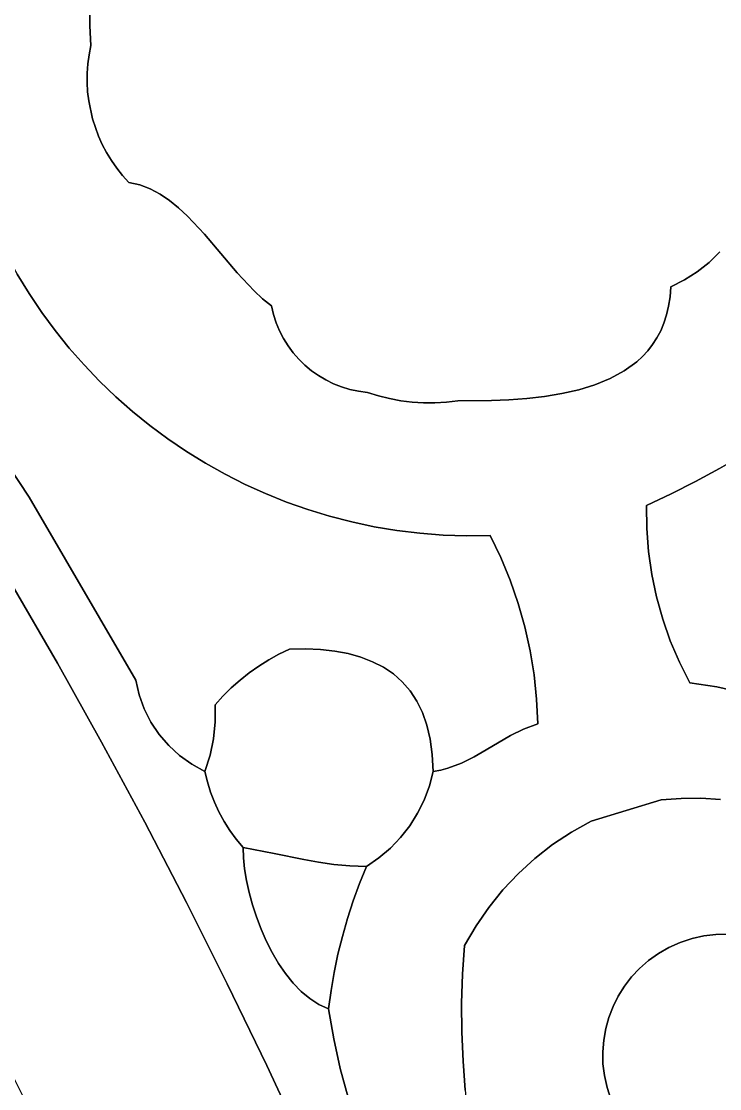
# Model space of a CAD drawing. Header units: inches. Extents: x 37.5 to 70.3, y 17.4 to 61.6.
# Drawn here: x 42.039 to 44.426, y 43.958 to 47.608 of the extents above; entities that cross this region are included whole.
import ezdxf

# ---------------------------------------------------------------- set-up
doc = ezdxf.new("R2010")
doc.units = ezdxf.units.IN
doc.layers.add('SURFACES_FOR_SKETCHUP', color=7, linetype='Continuous')

msp = doc.modelspace()

# ---------------------------------------------------------------- linework, layer by layer
at = {"layer": 'SURFACES_FOR_SKETCHUP'}
for points, invisible_edges in [([(43.5146, 48.7953), (42.8645, 48.6008), (42.6646, 46.8798)], 11), ([(43.5912, 48.793), (43.5146, 48.7953), (42.6646, 46.8798)], 10), ([(43.6675, 48.7869), (43.5912, 48.793), (42.6646, 46.8798)], 10), ([(43.6675, 48.7869), (42.6646, 46.8798), (43.7432, 48.7771)], 3), ([(44.2585, 46.6999), (43.7432, 48.7771), (42.6646, 46.8798)], 11), ([(43.8182, 48.7636), (43.7432, 48.7771), (44.5373, 46.993)], 10), ([(44.2585, 46.6999), (44.5373, 46.993), (43.7432, 48.7771)], 11), ([(43.8925, 48.7464), (43.8182, 48.7636), (44.5373, 46.993)], 10), ([(43.9658, 48.7256), (43.8925, 48.7464), (44.5373, 46.993)], 10), ([(44.0381, 48.7012), (43.9658, 48.7256), (44.5373, 46.993)], 10), ([(44.0381, 48.7012), (44.5373, 46.993), (44.1091, 48.6733)], 3), ([(44.1091, 48.6733), (44.5373, 46.993), (44.1788, 48.6419)], 3), ([(44.1788, 48.6419), (44.5373, 46.993), (44.2471, 48.6069)], 3), ([(42.8645, 48.6008), (42.7876, 48.5446), (42.6646, 46.8798)], 10), ([(44.6179, 48.269), (44.2471, 48.6069), (44.5373, 46.993)], 11), ([(42.7876, 48.5446), (42.714, 48.4845), (42.6646, 46.8798)], 10), ([(42.714, 48.4845), (42.6439, 48.4205), (42.6066, 46.9417)], 10), ([(42.6066, 46.9417), (42.6646, 46.8798), (42.714, 48.4845)], 10), ([(42.6439, 48.4205), (42.5774, 48.353), (42.6066, 46.9417)], 10), ([(42.5774, 48.353), (42.5147, 48.2819), (42.6066, 46.9417)], 10), ([(42.5147, 48.2819), (42.4558, 48.2075), (42.5764, 46.9697)], 10), ([(42.5764, 46.9697), (42.6066, 46.9417), (42.5147, 48.2819)], 10), ([(42.4558, 48.2075), (42.2845, 47.7914), (42.5764, 46.9697)], 11), ([(41.8244, 47.2582), (42.2732, 47.6587), (41.8541, 48.0813)], 3), ([(42.277, 47.7252), (42.5764, 46.9697), (42.2845, 47.7914)], 3), ([(42.2732, 47.6587), (42.5764, 46.9697), (42.277, 47.7252)], 3), ([(42.2732, 47.6587), (41.8244, 47.2582), (42.273, 47.592)], 3), ([(42.273, 47.592), (42.5764, 46.9697), (42.2732, 47.6587)], 3), ([(42.273, 47.592), (41.8244, 47.2582), (42.2702, 47.4936)], 11), ([(42.2702, 47.4936), (42.2765, 47.5252), (42.273, 47.592)], 8), ([(42.2765, 47.5252), (42.5764, 46.9697), (42.273, 47.592)], 3), ([(42.2765, 47.5252), (42.2702, 47.4936), (42.5128, 47.0169)], 10), ([(42.5452, 46.9949), (42.2765, 47.5252), (42.5128, 47.0169)], 3), ([(42.5452, 46.9949), (42.5764, 46.9697), (42.2765, 47.5252)], 10), ([(42.2702, 47.4936), (41.8244, 47.2582), (42.266, 47.462)], 3), ([(42.2702, 47.4936), (42.266, 47.462), (42.5128, 47.0169)], 10), ([(42.266, 47.462), (41.8244, 47.2582), (42.2638, 47.4303)], 3), ([(42.266, 47.462), (42.2638, 47.4303), (42.5128, 47.0169)], 10), ([(42.2638, 47.4303), (41.8244, 47.2582), (42.2635, 47.3987)], 3), ([(42.2635, 47.3987), (42.479, 47.035), (42.2638, 47.4303)], 3), ([(42.479, 47.035), (42.5128, 47.0169), (42.2638, 47.4303)], 10), ([(42.2635, 47.3987), (41.8244, 47.2582), (42.2652, 47.3672)], 3), ([(42.2652, 47.3672), (42.479, 47.035), (42.2635, 47.3987)], 3), ([(42.2652, 47.3672), (41.8244, 47.2582), (42.2689, 47.336)], 3), ([(42.2689, 47.336), (42.479, 47.035), (42.2652, 47.3672)], 3), ([(41.8436, 47.1796), (42.2689, 47.336), (41.8244, 47.2582)], 3), ([(42.2689, 47.336), (41.8436, 47.1796), (42.2819, 47.2747)], 3), ([(42.2819, 47.2747), (42.479, 47.035), (42.2689, 47.336)], 3), ([(41.8661, 47.1026), (42.2819, 47.2747), (41.8436, 47.1796)], 3), ([(42.2819, 47.2747), (41.8661, 47.1026), (42.3024, 47.2155)], 3), ([(42.3024, 47.2155), (42.479, 47.035), (42.2819, 47.2747)], 3), ([(41.8918, 47.0273), (42.3024, 47.2155), (41.8661, 47.1026)], 3), ([(42.3024, 47.2155), (41.8918, 47.0273), (42.3153, 47.1869)], 3), ([(42.3153, 47.1869), (42.479, 47.035), (42.3024, 47.2155)], 3), ([(41.9207, 46.9536), (42.3153, 47.1869), (41.8918, 47.0273)], 3), ([(42.3153, 47.1869), (41.9207, 46.9536), (42.3301, 47.159)], 3), ([(42.3301, 47.159), (41.9207, 46.9536), (42.3466, 47.1321)], 3), ([(42.3153, 47.1869), (42.3301, 47.159), (42.479, 47.035)], 10), ([(42.3301, 47.159), (42.3466, 47.1321), (42.479, 47.035)], 10), ([(41.9525, 46.8816), (42.3466, 47.1321), (41.9207, 46.9536)], 3), ([(42.3466, 47.1321), (41.9525, 46.8816), (42.3649, 47.1061)], 3), ([(42.3649, 47.1061), (42.4437, 47.0486), (42.3466, 47.1321)], 3), ([(42.4437, 47.0486), (42.479, 47.035), (42.3466, 47.1321)], 10), ([(41.9873, 46.8115), (42.3649, 47.1061), (41.9525, 46.8816)], 3), ([(42.3649, 47.1061), (41.9873, 46.8115), (42.3848, 47.0811)], 3), ([(42.3848, 47.0811), (41.9873, 46.8115), (42.4065, 47.0573)], 3), ([(42.3848, 47.0811), (42.4437, 47.0486), (42.3649, 47.1061)], 3), ([(42.3848, 47.0811), (42.4065, 47.0573), (42.4437, 47.0486)], 8), ([(42.025, 46.7433), (42.4065, 47.0573), (41.9873, 46.8115)], 3), ([(42.0654, 46.677), (42.4065, 47.0573), (42.025, 46.7433)], 3), ([(42.1085, 46.6128), (42.4065, 47.0573), (42.0654, 46.677)], 3), ([(42.4065, 47.0573), (42.1085, 46.6128), (42.479, 47.035)], 11), ([(42.479, 47.035), (42.4437, 47.0486), (42.4065, 47.0573)], 8), ([(42.479, 47.035), (42.1085, 46.6128), (42.5128, 47.0169)], 3), ([(42.5128, 47.0169), (42.1085, 46.6128), (42.5452, 46.9949)], 3), ([(42.1542, 46.5507), (42.5452, 46.9949), (42.1085, 46.6128)], 3), ([(42.5452, 46.9949), (42.1542, 46.5507), (42.5764, 46.9697)], 3), ([(44.2585, 46.6999), (44.4265, 46.8193), (44.5373, 46.993)], 11), ([(42.5764, 46.9697), (42.1542, 46.5507), (42.6066, 46.9417)], 3), ([(42.2025, 46.4907), (42.6066, 46.9417), (42.1542, 46.5507)], 3), ([(42.6066, 46.9417), (42.2025, 46.4907), (42.6646, 46.8798)], 3), ([(42.2531, 46.4329), (42.6646, 46.8798), (42.2025, 46.4907)], 3), ([(42.6646, 46.8798), (42.2531, 46.4329), (42.7768, 46.7479)], 3), ([(42.6646, 46.8798), (42.7768, 46.7479), (44.2585, 46.6999)], 10), ([(42.066, 45.9811), (41.4817, 46.8573), (41.4779, 46.5056)], 10), ([(42.066, 45.9811), (42.1085, 46.6128), (41.4817, 46.8573)], 3), ([(42.0654, 46.677), (41.4817, 46.8573), (42.1085, 46.6128)], 3), ([(42.025, 46.7433), (41.4817, 46.8573), (42.0654, 46.677)], 3), ([(44.4265, 46.8193), (44.2585, 46.6999), (44.3892, 46.7837)], 3), ([(44.3892, 46.7837), (44.8604, 46.3858), (44.4265, 46.8193)], 3), ([(44.2585, 46.6999), (44.305, 46.7238), (44.3892, 46.7837)], 10), ([(44.3486, 46.7518), (44.3892, 46.7837), (44.305, 46.7238)], 2), ([(44.3486, 46.7518), (44.7398, 46.2765), (44.3892, 46.7837)], 3), ([(44.8151, 46.3313), (44.3892, 46.7837), (44.7398, 46.2765)], 3), ([(44.8604, 46.3858), (44.3892, 46.7837), (44.8151, 46.3313)], 3), ([(42.3061, 46.3775), (42.7768, 46.7479), (42.2531, 46.4329)], 3), ([(42.3613, 46.3244), (42.7768, 46.7479), (42.3061, 46.3775)], 3), ([(42.3613, 46.3244), (42.4187, 46.2737), (42.7768, 46.7479)], 10), ([(42.7768, 46.7479), (42.4187, 46.2737), (42.834, 46.6868)], 3), ([(42.834, 46.6868), (42.8939, 46.6349), (42.7768, 46.7479)], 3), ([(42.7768, 46.7479), (42.8939, 46.6349), (44.2585, 46.6999)], 11), ([(44.2442, 46.604), (44.7398, 46.2765), (44.3486, 46.7518)], 11), ([(44.2442, 46.604), (44.3486, 46.7518), (44.2512, 46.634)], 3), ([(44.305, 46.7238), (44.2512, 46.634), (44.3486, 46.7518)], 3), ([(44.305, 46.7238), (44.256, 46.666), (44.2512, 46.634)], 9), ([(44.305, 46.7238), (44.2585, 46.6999), (44.256, 46.666)], 8), ([(42.4187, 46.2737), (42.4782, 46.2255), (42.834, 46.6868)], 10), ([(42.834, 46.6868), (42.4782, 46.2255), (42.9101, 46.5766)], 11), ([(42.834, 46.6868), (42.9101, 46.5766), (42.8635, 46.6595)], 3), ([(42.834, 46.6868), (42.8635, 46.6595), (42.8939, 46.6349)], 8), ([(42.8939, 46.6349), (43.5307, 46.31), (44.2585, 46.6999)], 11), ([(43.6455, 46.3115), (44.2585, 46.6999), (43.5307, 46.31)], 3), ([(43.7054, 46.314), (44.2585, 46.6999), (43.6455, 46.3115)], 3), ([(43.766, 46.3185), (44.2585, 46.6999), (43.7054, 46.314)], 3), ([(43.8264, 46.3253), (44.2585, 46.6999), (43.766, 46.3185)], 3), ([(43.8264, 46.3253), (43.886, 46.335), (44.2585, 46.6999)], 10), ([(43.886, 46.335), (43.9438, 46.348), (44.2585, 46.6999)], 10), ([(43.9438, 46.348), (43.9991, 46.365), (44.2585, 46.6999)], 10), ([(43.9991, 46.365), (44.0512, 46.3863), (44.2585, 46.6999)], 10), ([(44.256, 46.666), (44.2585, 46.6999), (44.0512, 46.3863)], 10), ([(42.9008, 46.6053), (42.8939, 46.6349), (42.8635, 46.6595)], 8), ([(42.9008, 46.6053), (42.8635, 46.6595), (42.9101, 46.5766)], 3), ([(44.0512, 46.3863), (44.0993, 46.4125), (44.256, 46.666)], 10), ([(44.256, 46.666), (44.0993, 46.4125), (44.2512, 46.634)], 3), ([(42.1085, 46.6128), (42.066, 45.9811), (42.1542, 46.5507)], 3), ([(43.4135, 46.3032), (43.4526, 46.3031), (42.8939, 46.6349)], 10), ([(43.3745, 46.3057), (43.4135, 46.3032), (42.8939, 46.6349)], 10), ([(43.2593, 46.3273), (43.2973, 46.3177), (42.8939, 46.6349)], 10), ([(43.2218, 46.3391), (43.2593, 46.3273), (42.8939, 46.6349)], 10), ([(42.8939, 46.6349), (43.0082, 46.4319), (43.2218, 46.3391)], 11), ([(43.0082, 46.4319), (42.8939, 46.6349), (42.9873, 46.4523)], 3), ([(43.4917, 46.3054), (42.8939, 46.6349), (43.4526, 46.3031)], 3), ([(43.3357, 46.3105), (42.8939, 46.6349), (43.2973, 46.3177)], 3), ([(43.3745, 46.3057), (42.8939, 46.6349), (43.3357, 46.3105)], 3), ([(42.9008, 46.6053), (42.9873, 46.4523), (42.8939, 46.6349)], 3), ([(43.5307, 46.31), (42.8939, 46.6349), (43.4917, 46.3054)], 3), ([(44.2512, 46.634), (44.0993, 46.4125), (44.2442, 46.604)], 3), ([(42.9216, 46.5491), (42.9101, 46.5766), (42.4782, 46.2255)], 10), ([(42.9681, 46.4743), (42.9008, 46.6053), (42.9507, 46.4978)], 3), ([(42.9873, 46.4523), (42.9008, 46.6053), (42.9681, 46.4743)], 3), ([(42.9008, 46.6053), (42.9101, 46.5766), (42.9507, 46.4978)], 10), ([(42.9351, 46.5228), (42.9507, 46.4978), (42.9101, 46.5766)], 10), ([(42.9101, 46.5766), (42.9216, 46.5491), (42.9351, 46.5228)], 8), ([(44.1424, 46.4441), (44.2442, 46.604), (44.0993, 46.4125)], 3), ([(44.2442, 46.604), (44.1424, 46.4441), (44.2352, 46.576)], 3), ([(44.162, 46.462), (44.2352, 46.576), (44.1424, 46.4441)], 3), ([(44.2352, 46.576), (44.162, 46.462), (44.2241, 46.5498)], 3), ([(44.2241, 46.5498), (44.663, 46.2238), (44.2352, 46.576)], 3), ([(44.2352, 46.576), (44.663, 46.2238), (44.2442, 46.604)], 3), ([(44.7398, 46.2765), (44.2442, 46.604), (44.663, 46.2238)], 3), ([(42.1542, 46.5507), (42.066, 45.9811), (42.2025, 46.4907)], 3), ([(42.4782, 46.2255), (42.5397, 46.1799), (42.9216, 46.5491)], 10), ([(42.9351, 46.5228), (42.9216, 46.5491), (42.5397, 46.1799)], 10), ([(44.18, 46.4815), (44.2241, 46.5498), (44.162, 46.462)], 3), ([(44.2112, 46.5253), (44.2241, 46.5498), (44.18, 46.4815)], 10), ([(44.2112, 46.5253), (44.5849, 46.1732), (44.2241, 46.5498)], 3), ([(44.663, 46.2238), (44.2241, 46.5498), (44.5849, 46.1732)], 3), ([(41.4779, 46.5056), (42.0064, 45.6825), (42.066, 45.9811)], 10), ([(42.5397, 46.1799), (42.603, 46.137), (42.9351, 46.5228)], 10), ([(42.9507, 46.4978), (42.9351, 46.5228), (42.603, 46.137)], 10), ([(42.9681, 46.4743), (42.9507, 46.4978), (42.603, 46.137)], 10), ([(44.18, 46.4815), (44.1965, 46.5026), (44.2112, 46.5253)], 8), ([(44.1965, 46.5026), (44.18, 46.4815), (44.5054, 46.1247)], 10), ([(44.2112, 46.5253), (44.1965, 46.5026), (44.5849, 46.1732)], 10), ([(44.5054, 46.1247), (44.5849, 46.1732), (44.1965, 46.5026)], 10), ([(42.2025, 46.4907), (42.066, 45.9811), (42.2531, 46.4329)], 3), ([(42.603, 46.137), (42.6682, 46.0967), (42.9681, 46.4743)], 10), ([(42.9873, 46.4523), (42.9681, 46.4743), (42.6682, 46.0967)], 10), ([(44.162, 46.462), (44.1424, 46.4441), (44.4247, 46.0784)], 10), ([(44.18, 46.4815), (44.162, 46.462), (44.5054, 46.1247)], 10), ([(44.4247, 46.0784), (44.5054, 46.1247), (44.162, 46.462)], 10), ([(42.2531, 46.4329), (42.066, 45.9811), (42.3061, 46.3775)], 3), ([(42.6682, 46.0967), (42.7351, 46.0592), (42.9873, 46.4523)], 10), ([(43.0082, 46.4319), (42.9873, 46.4523), (42.7351, 46.0592)], 10), ([(43.0306, 46.4133), (43.0082, 46.4319), (42.7351, 46.0592)], 10), ([(43.0306, 46.4133), (43.2218, 46.3391), (43.0082, 46.4319)], 3), ([(44.1424, 46.4441), (44.0993, 46.4125), (44.3427, 46.0343)], 10), ([(44.3427, 46.0343), (44.4247, 46.0784), (44.1424, 46.4441)], 10), ([(42.7351, 46.0592), (42.8037, 46.0245), (43.0306, 46.4133)], 10), ([(43.0544, 46.3965), (43.0306, 46.4133), (42.8037, 46.0245)], 10), ([(42.8037, 46.0245), (42.8738, 45.9928), (43.0544, 46.3965)], 10), ([(43.0796, 46.3815), (43.0544, 46.3965), (42.8738, 45.9928)], 10), ([(43.0306, 46.4133), (43.0544, 46.3965), (43.1916, 46.343)], 10), ([(43.2218, 46.3391), (43.0306, 46.4133), (43.1916, 46.343)], 3), ([(43.0544, 46.3965), (43.0796, 46.3815), (43.1916, 46.343)], 10), ([(44.0993, 46.4125), (44.0512, 46.3863), (44.2596, 45.9923)], 10), ([(44.2596, 45.9923), (44.3427, 46.0343), (44.0993, 46.4125)], 10), ([(42.3061, 46.3775), (42.066, 45.9811), (42.3613, 46.3244)], 3), ([(42.8738, 45.9928), (42.9453, 45.964), (43.0796, 46.3815)], 10), ([(43.1061, 46.3686), (43.0796, 46.3815), (42.9453, 45.964)], 10), ([(43.1336, 46.3578), (43.1061, 46.3686), (42.9453, 45.964)], 10), ([(42.9453, 45.964), (43.0183, 45.9382), (43.1336, 46.3578)], 10), ([(43.1621, 46.3493), (43.1336, 46.3578), (43.0183, 45.9382)], 10), ([(43.1061, 46.3686), (43.1621, 46.3493), (43.0796, 46.3815)], 3), ([(43.1916, 46.343), (43.0796, 46.3815), (43.1621, 46.3493)], 3), ([(43.1061, 46.3686), (43.1336, 46.3578), (43.1621, 46.3493)], 8), ([(43.9991, 46.365), (43.9438, 46.348), (44.1753, 45.9526)], 10), ([(44.0512, 46.3863), (43.9991, 46.365), (44.1753, 45.9526)], 10), ([(44.1753, 45.9526), (44.2596, 45.9923), (44.0512, 46.3863)], 10), ([(42.3613, 46.3244), (42.066, 45.9811), (42.4187, 46.2737)], 3), ([(43.0183, 45.9382), (43.0925, 45.9156), (43.1621, 46.3493)], 10), ([(43.1916, 46.343), (43.1621, 46.3493), (43.0925, 45.9156)], 10), ([(43.2593, 46.3273), (43.1916, 46.343), (43.0925, 45.9156)], 11), ([(43.0925, 45.9156), (43.168, 45.8961), (43.2593, 46.3273)], 10), ([(43.2593, 46.3273), (43.168, 45.8961), (43.2973, 46.3177)], 3), ([(43.2445, 45.8798), (43.2973, 46.3177), (43.168, 45.8961)], 3), ([(43.2593, 46.3273), (43.2218, 46.3391), (43.1916, 46.343)], 8), ([(43.2973, 46.3177), (43.2445, 45.8798), (43.3357, 46.3105)], 3), ([(43.766, 46.3185), (43.6412, 45.8496), (43.8264, 46.3253)], 3), ([(43.6412, 45.8496), (44.1753, 45.9526), (43.8264, 46.3253)], 11), ([(43.7054, 46.314), (43.6412, 45.8496), (43.766, 46.3185)], 3), ([(43.886, 46.335), (43.8264, 46.3253), (44.1753, 45.9526)], 10), ([(43.9438, 46.348), (43.886, 46.335), (44.1753, 45.9526)], 10), ([(43.3221, 45.8669), (43.3357, 46.3105), (43.2445, 45.8798)], 3), ([(43.3357, 46.3105), (43.3221, 45.8669), (43.3745, 46.3057)], 3), ([(43.3745, 46.3057), (43.3221, 45.8669), (43.4135, 46.3032)], 3), ([(43.4007, 45.8573), (43.4135, 46.3032), (43.3221, 45.8669)], 3), ([(43.4135, 46.3032), (43.4007, 45.8573), (43.4526, 46.3031)], 3), ([(43.4801, 45.8512), (43.4526, 46.3031), (43.4007, 45.8573)], 3), ([(43.4526, 46.3031), (43.4801, 45.8512), (43.4917, 46.3054)], 3), ([(43.5603, 45.8486), (43.4917, 46.3054), (43.4801, 45.8512)], 3), ([(43.4917, 46.3054), (43.5603, 45.8486), (43.5307, 46.31)], 3), ([(43.5307, 46.31), (43.5603, 45.8486), (43.6455, 46.3115)], 3), ([(43.6412, 45.8496), (43.6455, 46.3115), (43.5603, 45.8486)], 3), ([(43.6455, 46.3115), (43.6412, 45.8496), (43.7054, 46.314)], 3), ([(42.4187, 46.2737), (42.066, 45.9811), (42.4782, 46.2255)], 3), ([(42.4782, 46.2255), (42.066, 45.9811), (42.5397, 46.1799)], 3), ([(42.5397, 46.1799), (42.066, 45.9811), (42.603, 46.137)], 3), ([(42.4305, 45.3546), (42.603, 46.137), (42.066, 45.9811)], 3), ([(42.603, 46.137), (42.4305, 45.3546), (42.6682, 46.0967)], 3), ([(42.6682, 46.0967), (42.4305, 45.3546), (42.7351, 46.0592)], 3), ([(44.4247, 46.0784), (44.5956, 45.2884), (44.5054, 46.1247)], 3), ([(42.7351, 46.0592), (42.4305, 45.3546), (42.8037, 46.0245)], 3), ([(44.3427, 46.0343), (44.2098, 45.6396), (44.4247, 46.0784)], 3), ([(44.2098, 45.6396), (44.2309, 45.5638), (44.4247, 46.0784)], 10), ([(44.5065, 45.3121), (44.4247, 46.0784), (44.2309, 45.5638)], 11), ([(44.5956, 45.2884), (44.4247, 46.0784), (44.5065, 45.3121)], 3), ([(42.8177, 45.3799), (42.8037, 46.0245), (42.4305, 45.3546)], 11), ([(42.8037, 46.0245), (42.8843, 45.4242), (42.8738, 45.9928)], 3), ([(42.8843, 45.4242), (42.8037, 46.0245), (42.8504, 45.403)], 3), ([(42.8504, 45.403), (42.8037, 46.0245), (42.8177, 45.3799)], 3), ([(44.1936, 45.7167), (44.3427, 46.0343), (44.1824, 45.7947)], 3), ([(44.2596, 45.9923), (44.1824, 45.7947), (44.3427, 46.0343)], 3), ([(44.2098, 45.6396), (44.3427, 46.0343), (44.1936, 45.7167)], 3), ([(42.8738, 45.9928), (42.9194, 45.4437), (42.9453, 45.964)], 3), ([(42.9194, 45.4437), (42.8738, 45.9928), (42.8843, 45.4242)], 3), ([(44.2596, 45.9923), (44.1753, 45.9526), (44.1763, 45.8734)], 8), ([(44.1763, 45.8734), (44.1824, 45.7947), (44.2596, 45.9923)], 10), ([(42.066, 45.9811), (42.0064, 45.6825), (42.4305, 45.3546)], 3), ([(42.9556, 45.4611), (42.9453, 45.964), (42.9194, 45.4437)], 3), ([(42.9453, 45.964), (42.9556, 45.4611), (43.0183, 45.9382)], 3), ([(43.6775, 45.7739), (44.1753, 45.9526), (43.6412, 45.8496)], 3), ([(44.1753, 45.9526), (43.6775, 45.7739), (44.1763, 45.8734)], 3), ([(43.0096, 45.4619), (43.0183, 45.9382), (42.9556, 45.4611)], 3), ([(43.0183, 45.9382), (43.0096, 45.4619), (43.0925, 45.9156)], 3), ([(43.0611, 45.4597), (43.0925, 45.9156), (43.0096, 45.4619)], 3), ([(43.0925, 45.9156), (43.0611, 45.4597), (43.168, 45.8961)], 3), ([(43.1099, 45.4544), (43.168, 45.8961), (43.0611, 45.4597)], 3), ([(43.168, 45.8961), (43.1099, 45.4544), (43.2445, 45.8798)], 3), ([(43.156, 45.4457), (43.2445, 45.8798), (43.1099, 45.4544)], 3), ([(43.1993, 45.4337), (43.2445, 45.8798), (43.156, 45.4457)], 3), ([(43.2445, 45.8798), (43.1993, 45.4337), (43.3221, 45.8669)], 3), ([(43.2395, 45.4182), (43.3221, 45.8669), (43.1993, 45.4337)], 3), ([(43.3221, 45.8669), (43.2395, 45.4182), (43.4007, 45.8573)], 3), ([(43.2766, 45.3991), (43.4007, 45.8573), (43.2395, 45.4182)], 3), ([(43.4007, 45.8573), (43.2766, 45.3991), (43.4801, 45.8512)], 3), ([(43.3103, 45.3762), (43.4801, 45.8512), (43.2766, 45.3991)], 3), ([(43.4801, 45.8512), (43.3103, 45.3762), (43.7094, 45.6964)], 11), ([(43.4801, 45.8512), (43.7094, 45.6964), (43.5603, 45.8486)], 3), ([(43.6775, 45.7739), (43.6412, 45.8496), (43.5603, 45.8486)], 8), ([(43.6775, 45.7739), (43.5603, 45.8486), (43.7094, 45.6964)], 3), ([(43.7094, 45.6964), (44.1763, 45.8734), (43.6775, 45.7739)], 3), ([(44.1824, 45.7947), (44.1763, 45.8734), (43.7094, 45.6964)], 10), ([(43.7094, 45.6964), (43.7368, 45.6174), (44.1824, 45.7947)], 10), ([(44.1936, 45.7167), (44.1824, 45.7947), (43.7368, 45.6174)], 10), ([(43.7094, 45.6964), (43.3103, 45.3762), (43.7368, 45.6174)], 3), ([(43.7368, 45.6174), (43.7595, 45.537), (44.1936, 45.7167)], 10), ([(44.2098, 45.6396), (44.1936, 45.7167), (43.7595, 45.537)], 10), ([(42.0064, 45.6825), (41.4408, 45.0571), (42.1619, 45.4137)], 3), ([(42.0064, 45.6825), (42.1619, 45.4137), (42.4305, 45.3546)], 10), ([(43.7595, 45.537), (43.7776, 45.4554), (44.2098, 45.6396)], 10), ([(44.2309, 45.5638), (44.2098, 45.6396), (43.7776, 45.4554)], 10), ([(43.3407, 45.3494), (43.7368, 45.6174), (43.3103, 45.3762)], 3), ([(43.7368, 45.6174), (43.3407, 45.3494), (43.7595, 45.537)], 3), ([(43.7776, 45.4554), (43.7911, 45.3729), (44.2309, 45.5638)], 10), ([(44.257, 45.4894), (44.2309, 45.5638), (43.7911, 45.3729)], 10), ([(44.2309, 45.5638), (44.257, 45.4894), (44.5065, 45.3121)], 10), ([(43.3675, 45.3186), (43.7595, 45.537), (43.3407, 45.3494)], 3), ([(43.7595, 45.537), (43.3675, 45.3186), (43.7776, 45.4554)], 3), ([(43.7911, 45.3729), (43.7997, 45.2896), (44.257, 45.4894)], 10), ([(44.2878, 45.4167), (44.257, 45.4894), (43.7997, 45.2896)], 10), ([(44.2878, 45.4167), (44.4159, 45.3319), (44.257, 45.4894)], 3), ([(44.4159, 45.3319), (44.5065, 45.3121), (44.257, 45.4894)], 10), ([(43.0611, 45.4597), (42.6955, 45.1548), (43.1099, 45.4544)], 3), ([(42.8504, 45.403), (42.6955, 45.1548), (43.0611, 45.4597)], 11), ([(43.0041, 44.7416), (43.1099, 45.4544), (42.6955, 45.1548)], 11), ([(42.8504, 45.403), (43.0611, 45.4597), (42.8843, 45.4242)], 3), ([(42.9194, 45.4437), (42.8843, 45.4242), (43.0096, 45.4619)], 10), ([(43.0096, 45.4619), (42.8843, 45.4242), (43.0611, 45.4597)], 3), ([(43.0096, 45.4619), (42.9556, 45.4611), (42.9194, 45.4437)], 8), ([(43.1099, 45.4544), (43.0041, 44.7416), (43.156, 45.4457)], 3), ([(43.0041, 44.7416), (43.4365, 45.1529), (43.156, 45.4457)], 11), ([(43.1993, 45.4337), (43.156, 45.4457), (43.4365, 45.1529)], 10), ([(43.3906, 45.2837), (43.7776, 45.4554), (43.3675, 45.3186)], 3), ([(43.7776, 45.4554), (43.3906, 45.2837), (43.7911, 45.3729)], 3), ([(41.5478, 44.8693), (42.1619, 45.4137), (41.4408, 45.0571)], 3), ([(42.1619, 45.4137), (41.5478, 44.8693), (42.3132, 45.1427)], 3), ([(42.1619, 45.4137), (42.3132, 45.1427), (42.4305, 45.3546)], 10), ([(42.8504, 45.403), (42.8177, 45.3799), (42.6955, 45.1548)], 10), ([(43.1993, 45.4337), (43.4253, 45.201), (43.2395, 45.4182)], 3), ([(43.4253, 45.201), (43.1993, 45.4337), (43.4365, 45.1529)], 3), ([(43.4253, 45.201), (43.4099, 45.2445), (43.2395, 45.4182)], 10), ([(43.2395, 45.4182), (43.4099, 45.2445), (43.2766, 45.3991)], 3), ([(44.3235, 45.3459), (44.2878, 45.4167), (43.7997, 45.2896)], 10), ([(44.2878, 45.4167), (44.3235, 45.3459), (44.4159, 45.3319)], 8), ([(42.8177, 45.3799), (42.4305, 45.3546), (42.7864, 45.355)], 3), ([(42.8177, 45.3799), (42.7864, 45.355), (42.6955, 45.1548)], 10), ([(43.2766, 45.3991), (43.3906, 45.2837), (43.3103, 45.3762)], 3), ([(43.3906, 45.2837), (43.2766, 45.3991), (43.4099, 45.2445)], 3), ([(43.3407, 45.3494), (43.3103, 45.3762), (43.3675, 45.3186)], 2), ([(43.3906, 45.2837), (43.3675, 45.3186), (43.3103, 45.3762)], 10), ([(43.4099, 45.2445), (43.7911, 45.3729), (43.3906, 45.2837)], 3), ([(43.7911, 45.3729), (43.4099, 45.2445), (43.7112, 45.1656)], 11), ([(43.7911, 45.3729), (43.7112, 45.1656), (43.7997, 45.2896)], 3), ([(42.4418, 45.3044), (42.4305, 45.3546), (42.3132, 45.1427)], 10), ([(42.7864, 45.355), (42.4305, 45.3546), (42.7564, 45.3284)], 3), ([(42.4418, 45.3044), (42.701, 45.2703), (42.4305, 45.3546)], 3), ([(42.7279, 45.3002), (42.4305, 45.3546), (42.701, 45.2703)], 3), ([(42.7564, 45.3284), (42.4305, 45.3546), (42.7279, 45.3002)], 3), ([(42.7012, 45.2123), (42.6955, 45.1548), (42.7864, 45.355)], 10), ([(42.7864, 45.355), (42.7564, 45.3284), (42.7012, 45.2123)], 10), ([(43.7997, 45.2896), (43.8036, 45.2057), (44.3235, 45.3459)], 10), ([(44.226, 44.9454), (44.3235, 45.3459), (43.8036, 45.2057)], 11), ([(44.294, 44.9509), (44.3235, 45.3459), (44.226, 44.9454)], 3), ([(44.3615, 44.9513), (44.3235, 45.3459), (44.294, 44.9509)], 3), ([(44.3235, 45.3459), (44.3615, 44.9513), (44.4159, 45.3319)], 3), ([(44.4284, 44.9469), (44.4159, 45.3319), (44.3615, 44.9513)], 3), ([(44.4159, 45.3319), (44.4284, 44.9469), (44.5065, 45.3121)], 3), ([(42.459, 45.2565), (42.4418, 45.3044), (42.3132, 45.1427)], 10), ([(42.459, 45.2565), (42.701, 45.2703), (42.4418, 45.3044)], 3), ([(42.7279, 45.3002), (42.701, 45.2703), (42.7012, 45.2123)], 8), ([(42.7279, 45.3002), (42.7012, 45.2123), (42.7564, 45.3284)], 3), ([(42.4817, 45.2113), (42.459, 45.2565), (42.3132, 45.1427)], 10), ([(42.4817, 45.2113), (42.701, 45.2703), (42.459, 45.2565)], 3), ([(42.5097, 45.1694), (42.701, 45.2703), (42.4817, 45.2113)], 3), ([(42.701, 45.2703), (42.5097, 45.1694), (42.7012, 45.2123)], 3), ([(43.7556, 45.1876), (43.7997, 45.2896), (43.7112, 45.1656)], 3), ([(43.7556, 45.1876), (43.8036, 45.2057), (43.7997, 45.2896)], 8), ([(43.4253, 45.201), (43.628, 45.1166), (43.4099, 45.2445)], 3), ([(43.7112, 45.1656), (43.4099, 45.2445), (43.628, 45.1166)], 3), ([(42.4817, 45.2113), (42.3132, 45.1427), (42.5097, 45.1694)], 3), ([(42.5097, 45.1694), (42.5424, 45.1311), (42.7012, 45.2123)], 10), ([(42.6955, 45.1548), (42.7012, 45.2123), (42.5424, 45.1311)], 10), ([(43.4365, 45.1529), (43.5864, 45.0927), (43.4253, 45.201)], 3), ([(43.628, 45.1166), (43.4253, 45.201), (43.5864, 45.0927)], 3), ([(43.7112, 45.1656), (43.9189, 44.8352), (43.7556, 45.1876)], 3), ([(43.7556, 45.1876), (43.9189, 44.8352), (43.8036, 45.2057)], 3), ([(43.9864, 44.8731), (43.8036, 45.2057), (43.9189, 44.8352)], 3), ([(44.226, 44.9454), (43.8036, 45.2057), (43.9864, 44.8731)], 3), ([(42.5097, 45.1694), (42.3132, 45.1427), (42.5424, 45.1311)], 3), ([(42.5424, 45.1311), (42.5797, 45.097), (42.6955, 45.1548)], 10), ([(42.6955, 45.1548), (42.5797, 45.097), (42.6838, 45.0982)], 3), ([(42.6838, 45.0982), (42.9029, 44.7628), (42.6955, 45.1548)], 3), ([(43.0041, 44.7416), (42.6955, 45.1548), (42.9029, 44.7628)], 3), ([(43.4365, 45.1529), (43.0041, 44.7416), (43.4156, 44.9452)], 11), ([(43.4435, 45.1003), (43.4365, 45.1529), (43.4156, 44.9452)], 10), ([(43.4435, 45.1003), (43.5432, 45.0714), (43.4365, 45.1529)], 3), ([(43.5864, 45.0927), (43.4365, 45.1529), (43.5432, 45.0714)], 3), ([(43.628, 45.1166), (43.8548, 44.7925), (43.7112, 45.1656)], 3), ([(43.9189, 44.8352), (43.7112, 45.1656), (43.8548, 44.7925)], 3), ([(41.6528, 44.6805), (42.3132, 45.1427), (41.5478, 44.8693)], 3), ([(42.3132, 45.1427), (41.6528, 44.6805), (42.4605, 44.8695)], 3), ([(42.4605, 44.8695), (42.5424, 45.1311), (42.3132, 45.1427)], 3), ([(42.5424, 45.1311), (42.4605, 44.8695), (42.5797, 45.097)], 3), ([(43.5864, 45.0927), (43.8548, 44.7925), (43.628, 45.1166)], 3), ([(42.5797, 45.097), (42.4605, 44.8695), (42.6211, 45.0674)], 3), ([(42.6211, 45.0674), (42.6838, 45.0982), (42.5797, 45.097)], 3), ([(42.6664, 45.0429), (42.6838, 45.0982), (42.6211, 45.0674)], 2), ([(42.6838, 45.0982), (42.6664, 45.0429), (42.6749, 45.007)], 8), ([(42.6749, 45.007), (42.6857, 44.9718), (42.6838, 45.0982)], 10), ([(42.6987, 44.9375), (42.6838, 45.0982), (42.6857, 44.9718)], 3), ([(42.6838, 45.0982), (42.6987, 44.9375), (42.9029, 44.7628)], 11), ([(43.4156, 44.9452), (43.4333, 44.9931), (43.4435, 45.1003)], 10), ([(43.4462, 45.0429), (43.4435, 45.1003), (43.4333, 44.9931)], 2), ([(43.4969, 45.0543), (43.5432, 45.0714), (43.4435, 45.1003)], 10), ([(43.4462, 45.0429), (43.4722, 45.0478), (43.4435, 45.1003)], 2), ([(43.4969, 45.0543), (43.4435, 45.1003), (43.4722, 45.0478)], 3), ([(43.5432, 45.0714), (43.7943, 44.7452), (43.5864, 45.0927)], 3), ([(43.8548, 44.7925), (43.5864, 45.0927), (43.7943, 44.7452)], 3), ([(42.6211, 45.0674), (42.4605, 44.8695), (42.6749, 45.007)], 11), ([(42.6749, 45.007), (42.6664, 45.0429), (42.6211, 45.0674)], 8), ([(43.7376, 44.6936), (43.5432, 45.0714), (43.4156, 44.9452)], 11), ([(43.5432, 45.0714), (43.4969, 45.0543), (43.4156, 44.9452)], 10), ([(43.4333, 44.9931), (43.4156, 44.9452), (43.4969, 45.0543)], 10), ([(43.4722, 45.0478), (43.4333, 44.9931), (43.4969, 45.0543)], 3), ([(43.4722, 45.0478), (43.4462, 45.0429), (43.4333, 44.9931)], 8), ([(43.5432, 45.0714), (43.7376, 44.6936), (43.7943, 44.7452)], 9), ([(42.6857, 44.9718), (42.6749, 45.007), (42.4605, 44.8695)], 10), ([(42.6987, 44.9375), (42.6857, 44.9718), (42.4605, 44.8695)], 10), ([(42.714, 44.9042), (42.6987, 44.9375), (42.4605, 44.8695)], 10), ([(42.714, 44.9042), (42.9029, 44.7628), (42.6987, 44.9375)], 3), ([(43.0549, 44.7323), (43.4156, 44.9452), (43.0041, 44.7416)], 3), ([(43.4156, 44.9452), (43.0549, 44.7323), (43.3931, 44.8997)], 3), ([(43.4156, 44.9452), (43.3931, 44.8997), (43.7376, 44.6936)], 10), ([(43.9864, 44.8731), (44.291, 44.458), (44.226, 44.9454)], 3), ([(44.226, 44.9454), (44.3313, 44.4713), (44.294, 44.9509)], 3), ([(44.3313, 44.4713), (44.226, 44.9454), (44.291, 44.458)], 3), ([(44.294, 44.9509), (44.372, 44.4803), (44.3615, 44.9513)], 3), ([(44.372, 44.4803), (44.294, 44.9509), (44.3313, 44.4713)], 3), ([(44.3615, 44.9513), (44.4127, 44.4851), (44.4284, 44.9469)], 3), ([(44.4127, 44.4851), (44.3615, 44.9513), (44.372, 44.4803)], 3), ([(44.4533, 44.4859), (44.4284, 44.9469), (44.4127, 44.4851)], 3), ([(42.714, 44.9042), (42.4605, 44.8695), (42.7315, 44.872)], 3), ([(42.7315, 44.872), (42.9029, 44.7628), (42.714, 44.9042)], 3), ([(43.3931, 44.8997), (43.0549, 44.7323), (43.3662, 44.8568)], 3), ([(43.3931, 44.8997), (43.3662, 44.8568), (43.685, 44.6377)], 10), ([(43.685, 44.6377), (43.7376, 44.6936), (43.3931, 44.8997)], 10), ([(41.7558, 44.4905), (42.4605, 44.8695), (41.6528, 44.6805)], 3), ([(41.8567, 44.2995), (42.4605, 44.8695), (41.7558, 44.4905)], 3), ([(42.4605, 44.8695), (41.8567, 44.2995), (42.6037, 44.5943)], 3), ([(42.6037, 44.5943), (42.7315, 44.872), (42.4605, 44.8695)], 3), ([(42.7315, 44.872), (42.6037, 44.5943), (42.7511, 44.841)], 3), ([(42.7315, 44.872), (42.7511, 44.841), (42.9029, 44.7628)], 10), ([(43.107, 44.7248), (43.3662, 44.8568), (43.0549, 44.7323)], 3), ([(43.3662, 44.8568), (43.107, 44.7248), (43.3351, 44.8168)], 3), ([(43.3662, 44.8568), (43.3351, 44.8168), (43.6367, 44.578)], 10), ([(43.6367, 44.578), (43.685, 44.6377), (43.3662, 44.8568)], 10), ([(43.9189, 44.8352), (44.2161, 44.42), (43.9864, 44.8731)], 3), ([(44.2522, 44.4407), (43.9864, 44.8731), (44.2161, 44.42)], 3), ([(44.291, 44.458), (43.9864, 44.8731), (44.2522, 44.4407)], 3), ([(42.7511, 44.841), (42.6037, 44.5943), (42.7727, 44.8113)], 3), ([(42.7727, 44.8113), (42.9029, 44.7628), (42.7511, 44.841)], 3), ([(43.8548, 44.7925), (44.1827, 44.3962), (43.9189, 44.8352)], 3), ([(44.2161, 44.42), (43.9189, 44.8352), (44.1827, 44.3962)], 3), ([(42.7727, 44.8113), (42.6037, 44.5943), (42.7979, 44.7474)], 11), ([(42.7979, 44.7474), (42.7964, 44.7829), (42.7727, 44.8113)], 8), ([(42.7727, 44.8113), (42.7964, 44.7829), (42.9029, 44.7628)], 8), ([(42.9029, 44.7628), (42.7964, 44.7829), (42.7979, 44.7474)], 8), ([(43.3, 44.7802), (43.3351, 44.8168), (43.107, 44.7248)], 10), ([(43.3351, 44.8168), (43.3, 44.7802), (43.6367, 44.578)], 10), ([(43.7943, 44.7452), (44.1522, 44.3694), (43.8548, 44.7925)], 3), ([(44.1827, 44.3962), (43.8548, 44.7925), (44.1522, 44.3694)], 3), ([(42.802, 44.7095), (42.7979, 44.7474), (42.6037, 44.5943)], 10), ([(42.7979, 44.7474), (42.802, 44.7095), (42.9029, 44.7628)], 10), ([(42.8085, 44.6698), (42.9029, 44.7628), (42.802, 44.7095)], 3), ([(42.8085, 44.6698), (42.8175, 44.6289), (42.9029, 44.7628)], 10), ([(42.9029, 44.7628), (42.8175, 44.6289), (43.0041, 44.7416)], 3), ([(43.107, 44.7248), (43.1614, 44.7198), (43.3, 44.7802)], 10), ([(43.2612, 44.7471), (43.3, 44.7802), (43.1614, 44.7198)], 10), ([(43.2188, 44.718), (43.2612, 44.7471), (43.1614, 44.7198)], 2), ([(43.2612, 44.7471), (43.1949, 44.6593), (43.5539, 44.4478)], 11), ([(43.2612, 44.7471), (43.2188, 44.718), (43.1949, 44.6593)], 8), ([(43.3, 44.7802), (43.2612, 44.7471), (43.5929, 44.5146)], 10), ([(43.5539, 44.4478), (43.5929, 44.5146), (43.2612, 44.7471)], 10), ([(43.5929, 44.5146), (43.6367, 44.578), (43.3, 44.7802)], 10), ([(43.7943, 44.7452), (43.7376, 44.6936), (44.1247, 44.3401)], 10), ([(43.7943, 44.7452), (44.1247, 44.3401), (44.1522, 44.3694)], 9), ([(42.8085, 44.6698), (42.802, 44.7095), (42.6037, 44.5943)], 10), ([(42.8287, 44.5872), (43.0041, 44.7416), (42.8175, 44.6289)], 3), ([(42.8423, 44.5454), (43.0041, 44.7416), (42.8287, 44.5872)], 3), ([(43.0041, 44.7416), (42.8423, 44.5454), (43.1536, 44.5398)], 11), ([(43.0549, 44.7323), (43.0041, 44.7416), (43.1536, 44.5398)], 10), ([(43.0549, 44.7323), (43.1731, 44.5999), (43.107, 44.7248)], 3), ([(43.1731, 44.5999), (43.0549, 44.7323), (43.1536, 44.5398)], 3), ([(43.1949, 44.6593), (43.1614, 44.7198), (43.107, 44.7248)], 9), ([(43.1949, 44.6593), (43.107, 44.7248), (43.1731, 44.5999)], 3), ([(43.1949, 44.6593), (43.2188, 44.718), (43.1614, 44.7198)], 8), ([(43.7376, 44.6936), (43.685, 44.6377), (44.1003, 44.3083)], 10), ([(44.1003, 44.3083), (44.1247, 44.3401), (43.7376, 44.6936)], 10), ([(42.8175, 44.6289), (42.8085, 44.6698), (42.6037, 44.5943)], 10), ([(43.1731, 44.5999), (43.5539, 44.4478), (43.1949, 44.6593)], 3), ([(43.685, 44.6377), (43.6367, 44.578), (44.1003, 44.3083)], 10), ([(42.8287, 44.5872), (42.8175, 44.6289), (42.6037, 44.5943)], 10), ([(43.1536, 44.5398), (43.5539, 44.4478), (43.1731, 44.5999)], 3), ([(41.9557, 44.1075), (42.6037, 44.5943), (41.8567, 44.2995)], 3), ([(42.6037, 44.5943), (41.9557, 44.1075), (42.7428, 44.317)], 3), ([(42.8423, 44.5454), (42.8287, 44.5872), (42.6037, 44.5943)], 10), ([(42.6037, 44.5943), (42.7428, 44.317), (42.8423, 44.5454)], 10), ([(43.6367, 44.578), (43.5929, 44.5146), (44.0792, 44.2746)], 10), ([(44.0792, 44.2746), (44.1003, 44.3083), (43.6367, 44.578)], 10), ([(42.8423, 44.5454), (42.7428, 44.317), (42.858, 44.5039)], 3), ([(42.858, 44.5039), (43.1536, 44.5398), (42.8423, 44.5454)], 3), ([(43.1536, 44.5398), (42.858, 44.5039), (43.1362, 44.479)], 3), ([(43.1362, 44.479), (43.5539, 44.4478), (43.1536, 44.5398)], 3), ([(42.858, 44.5039), (42.7428, 44.317), (42.8759, 44.4632)], 3), ([(42.8759, 44.4632), (43.1362, 44.479), (42.858, 44.5039)], 3), ([(43.5929, 44.5146), (43.5539, 44.4478), (43.5464, 44.3493)], 8), ([(43.5929, 44.5146), (43.5464, 44.3493), (44.0613, 44.239)], 11), ([(44.0613, 44.239), (44.0792, 44.2746), (43.5929, 44.5146)], 10), ([(42.8759, 44.4632), (42.7428, 44.317), (42.8959, 44.4238)], 3), ([(42.8959, 44.4238), (43.1362, 44.479), (42.8759, 44.4632)], 3), ([(43.1362, 44.479), (42.8959, 44.4238), (43.121, 44.4176)], 3), ([(43.121, 44.4176), (43.5464, 44.3493), (43.1362, 44.479)], 3), ([(43.5539, 44.4478), (43.1362, 44.479), (43.5464, 44.3493)], 3), ([(44.0613, 44.239), (44.291, 44.458), (44.0792, 44.2746)], 3), ([(44.291, 44.458), (44.0613, 44.239), (44.6082, 44.4506)], 11), ([(44.291, 44.458), (44.2522, 44.4407), (44.0792, 44.2746)], 10), ([(44.3313, 44.4713), (44.291, 44.458), (44.5711, 44.4649)], 10), ([(44.6082, 44.4506), (44.5711, 44.4649), (44.291, 44.458)], 10), ([(44.5327, 44.4756), (44.4934, 44.4827), (44.3313, 44.4713)], 10), ([(44.3313, 44.4713), (44.4934, 44.4827), (44.372, 44.4803)], 3), ([(44.5711, 44.4649), (44.5327, 44.4756), (44.3313, 44.4713)], 10), ([(44.4533, 44.4859), (44.372, 44.4803), (44.4934, 44.4827)], 3), ([(44.4533, 44.4859), (44.4127, 44.4851), (44.372, 44.4803)], 8), ([(42.8959, 44.4238), (42.7428, 44.317), (42.9179, 44.3864)], 3), ([(42.9179, 44.3864), (43.121, 44.4176), (42.8959, 44.4238)], 3), ([(42.9419, 44.3514), (43.121, 44.4176), (42.9179, 44.3864)], 3), ([(43.121, 44.4176), (42.9419, 44.3514), (43.108, 44.3557)], 3), ([(43.121, 44.4176), (43.108, 44.3557), (43.5464, 44.3493)], 10), ([(44.0613, 44.239), (44.8198, 43.9037), (44.6082, 44.4506)], 11), ([(44.0792, 44.2746), (44.2522, 44.4407), (44.1003, 44.3083)], 3), ([(44.1003, 44.3083), (44.2522, 44.4407), (44.1247, 44.3401)], 3), ([(44.2522, 44.4407), (44.2161, 44.42), (44.1247, 44.3401)], 10), ([(44.1522, 44.3694), (44.1247, 44.3401), (44.2161, 44.42)], 10), ([(44.2161, 44.42), (44.1827, 44.3962), (44.1522, 44.3694)], 8), ([(42.9179, 44.3864), (42.7428, 44.317), (42.9419, 44.3514)], 3), ([(42.9419, 44.3514), (42.7428, 44.317), (42.9677, 44.3192)], 3), ([(42.9677, 44.3192), (43.108, 44.3557), (42.9419, 44.3514)], 3), ([(42.9954, 44.2906), (43.108, 44.3557), (42.9677, 44.3192)], 3), ([(43.108, 44.3557), (42.9954, 44.2906), (43.0973, 44.2934)], 3), ([(43.108, 44.3557), (43.0973, 44.2934), (43.5436, 44.2506)], 10), ([(43.5436, 44.2506), (43.5464, 44.3493), (43.108, 44.3557)], 10), ([(43.5436, 44.2506), (44.047, 44.2019), (43.5464, 44.3493)], 3), ([(44.047, 44.2019), (44.0613, 44.239), (43.5464, 44.3493)], 10), ([(42.0526, 43.9144), (42.7428, 44.317), (41.9557, 44.1075)], 3), ([(42.7428, 44.317), (42.0526, 43.9144), (42.8778, 44.0378)], 3), ([(42.8778, 44.0378), (42.9677, 44.3192), (42.7428, 44.317)], 3), ([(42.9677, 44.3192), (42.8778, 44.0378), (42.9954, 44.2906)], 3), ([(42.9954, 44.2906), (42.8778, 44.0378), (43.0249, 44.2659)], 3), ([(43.0249, 44.2659), (43.0973, 44.2934), (42.9954, 44.2906)], 3), ([(43.056, 44.2457), (43.0973, 44.2934), (43.0249, 44.2659)], 3), ([(43.056, 44.2457), (43.0888, 44.2306), (43.0973, 44.2934)], 8), ([(43.0973, 44.2934), (43.0888, 44.2306), (43.5436, 44.2506)], 10), ([(43.0249, 44.2659), (42.8778, 44.0378), (43.056, 44.2457)], 3), ([(43.1065, 44.1284), (43.056, 44.2457), (42.8778, 44.0378)], 11), ([(43.1065, 44.1284), (43.0888, 44.2306), (43.056, 44.2457)], 8), ([(43.1065, 44.1284), (43.5436, 44.2506), (43.0888, 44.2306)], 3), ([(43.5436, 44.2506), (43.1065, 44.1284), (43.5448, 44.1517)], 3), ([(43.5448, 44.1517), (44.0363, 44.1635), (43.5436, 44.2506)], 3), ([(44.047, 44.2019), (43.5436, 44.2506), (44.0363, 44.1635)], 3), ([(44.0613, 44.239), (44.047, 44.2019), (44.0539, 43.9217)], 10), ([(44.0539, 43.9217), (44.2729, 43.6921), (44.0613, 44.239)], 11), ([(44.8198, 43.9037), (44.0613, 44.239), (44.2729, 43.6921)], 11), ([(44.047, 44.2019), (44.0363, 44.1635), (44.0406, 43.962)], 10), ([(44.0406, 43.962), (44.0539, 43.9217), (44.047, 44.2019)], 10), ([(44.0363, 44.1635), (43.5448, 44.1517), (44.0292, 44.1241)], 3), ([(44.0363, 44.1635), (44.0292, 44.1241), (44.0406, 43.962)], 10), ([(43.129, 44.0273), (43.1065, 44.1284), (42.8778, 44.0378)], 10), ([(43.129, 44.0273), (43.5448, 44.1517), (43.1065, 44.1284)], 3), ([(43.5448, 44.1517), (43.129, 44.0273), (43.5492, 44.0526)], 3), ([(43.5492, 44.0526), (44.026, 44.084), (43.5448, 44.1517)], 3), ([(44.0292, 44.1241), (43.5448, 44.1517), (44.026, 44.084)], 3), ([(44.026, 44.084), (44.0316, 44.0027), (44.0292, 44.1241)], 3), ([(44.0406, 43.962), (44.0292, 44.1241), (44.0316, 44.0027)], 3), ([(43.1564, 43.9275), (43.5492, 44.0526), (43.129, 44.0273)], 3), ([(43.5492, 44.0526), (43.1564, 43.9275), (43.5563, 43.9534)], 3), ([(44.026, 44.084), (43.5492, 44.0526), (44.0268, 44.0434)], 3), ([(43.5563, 43.9534), (44.0268, 44.0434), (43.5492, 44.0526)], 3), ([(44.026, 44.084), (44.0268, 44.0434), (44.0316, 44.0027)], 8), ([(42.1475, 43.7204), (42.8778, 44.0378), (42.0526, 43.9144)], 3), ([(42.2403, 43.5253), (42.8778, 44.0378), (42.1475, 43.7204)], 3), ([(42.8778, 44.0378), (42.2403, 43.5253), (43.0085, 43.7566)], 3), ([(43.1564, 43.9275), (43.129, 44.0273), (42.8778, 44.0378)], 10), ([(42.8778, 44.0378), (43.0085, 43.7566), (43.1564, 43.9275)], 10), ([(44.0268, 44.0434), (43.5563, 43.9534), (44.0316, 44.0027)], 3), ([(44.0316, 44.0027), (43.5563, 43.9534), (44.0406, 43.962)], 3), ([(43.5653, 43.8543), (44.0406, 43.962), (43.5563, 43.9534)], 3), ([(44.0406, 43.962), (43.5653, 43.8543), (44.0539, 43.9217)], 3)]:
    msp.add_3dface(points, dxfattribs=dict(at, invisible_edges=invisible_edges))

doc.saveas('drawing.dxf')
